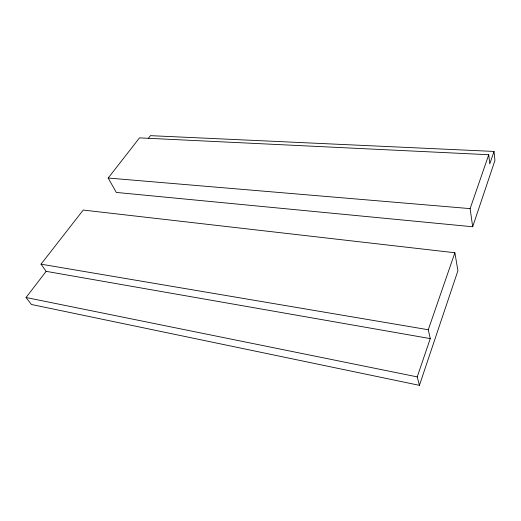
<?xml version="1.0" encoding="UTF-8"?>
<svg xmlns="http://www.w3.org/2000/svg" width="521" height="521" viewBox="0 0 521 521"><rect width="100%" height="100%" fill="white"/><g stroke="black" fill="none" stroke-linecap="round" stroke-linejoin="round"><path stroke-width="0.78" d="M419.418 385.345L457.907 270.744L454.879 252.75L83.223 210.061L41.022 264.173L46.154 271.343L430.268 338.604L417.23 376.885L419.418 385.345L31.416 304.479L26.05 297.504L46.154 271.343M494.012 151.442L489.766 163.92L488.75 154.724L139.511 137.87L108.192 178.039L116.307 192.431L472.677 226.765L494.95 160.442L494.012 151.442L150.432 135.655L148.492 138.182M430.268 338.604L428.269 329.747L454.879 252.75M472.677 226.765L470.124 208.621L488.75 154.724M108.192 178.039L470.124 208.621M41.022 264.173L428.269 329.747M26.05 297.504L417.23 376.885"/></g></svg>
